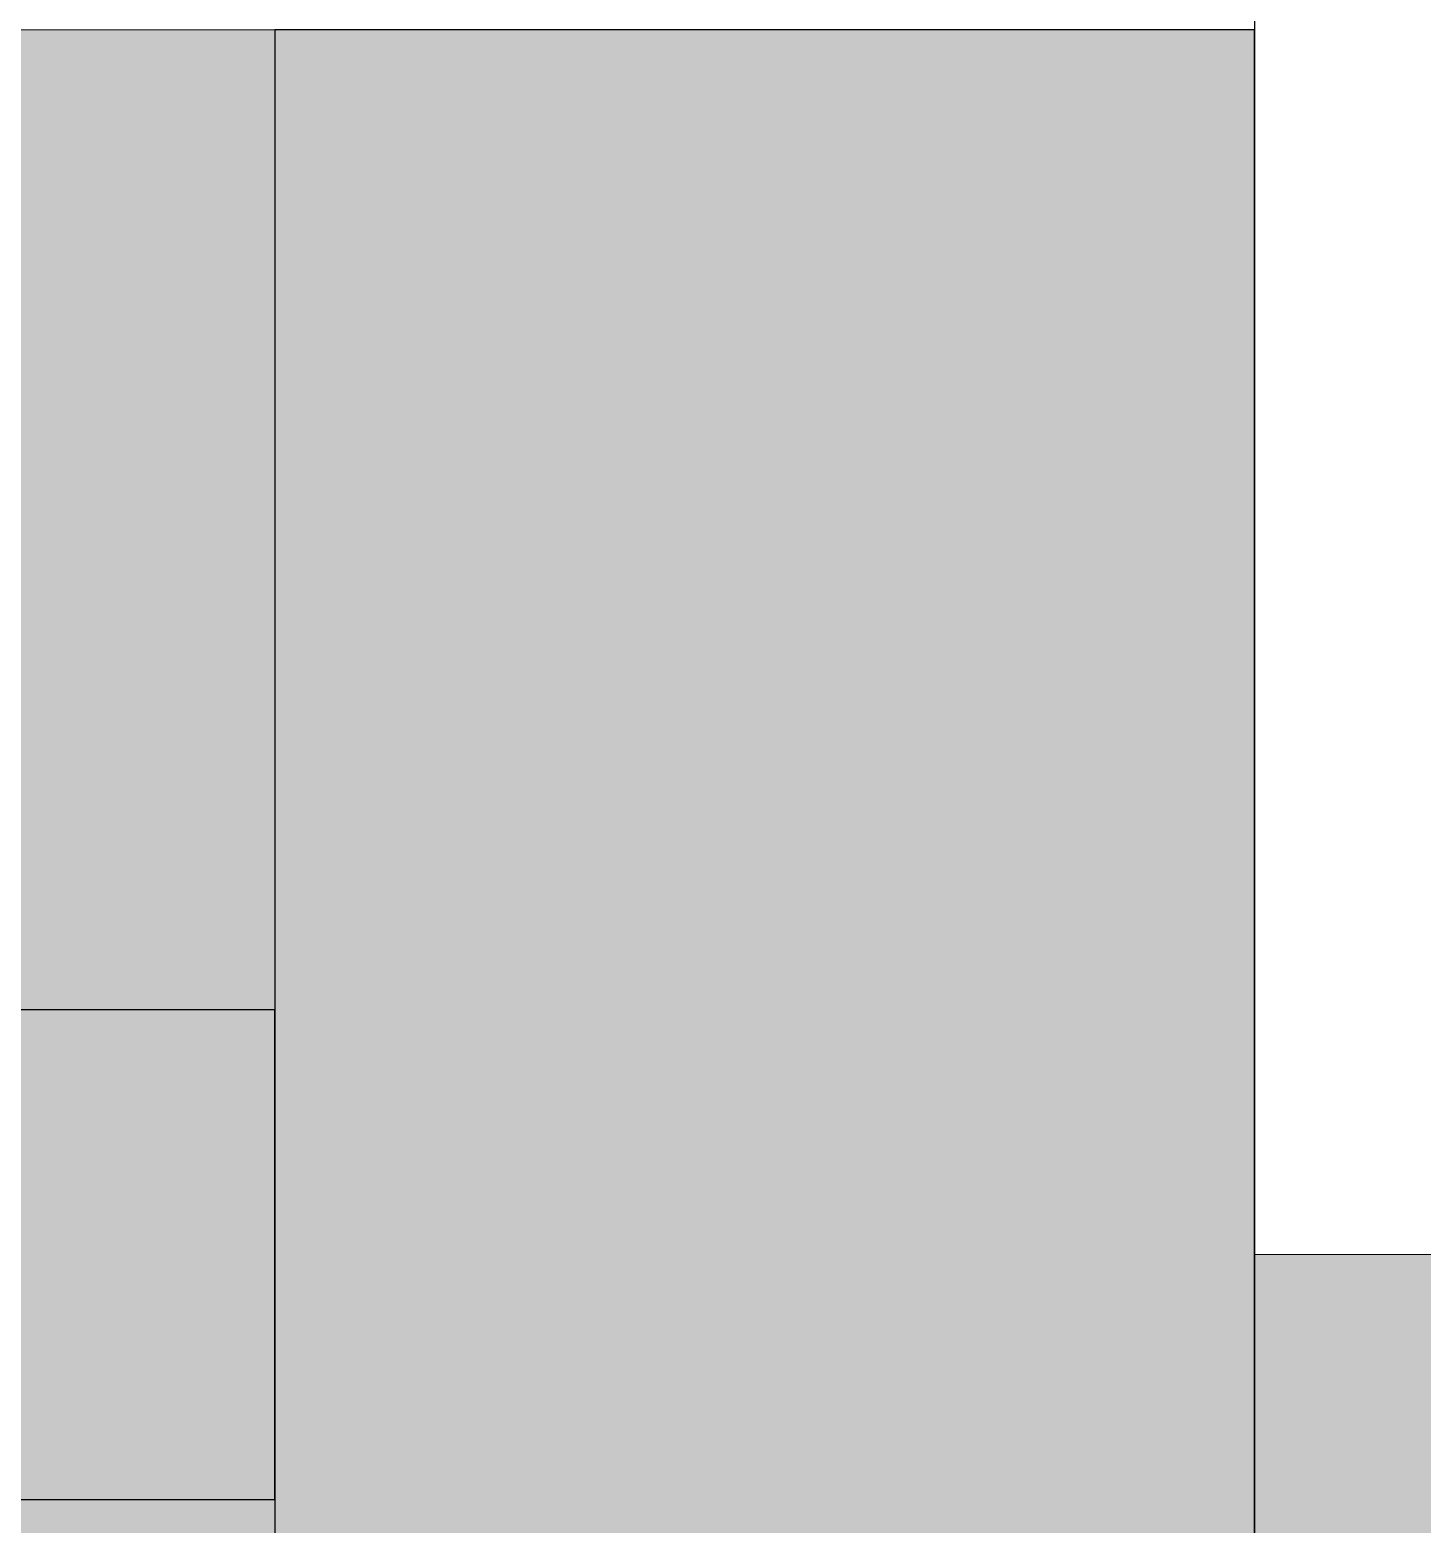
# Model space of a CAD drawing. Header units: inches. Extents: x -10205 to 13964, y -460 to 30702.
# Drawn here: x -3216.611 to -3213.769, y 11279.239 to 11282.289 of the extents above; entities that cross this region are included whole.
import ezdxf

# ---------------------------------------------------------------- set-up
doc = ezdxf.new("R2010")
doc.units = ezdxf.units.IN
doc.header["$MEASUREMENT"] = 0
for name, color, linetype, lineweight in [('A-GENM', 5, 'Continuous', 9), ('A-GENM-10', 5, 'Continuous', 25), ('A-WALL', 113, 'Continuous', 9), ('A-WALL-8', 113, 'Continuous', 25), ('A-WALL-PATT-5', 111, 'Continuous', 9)]:
    doc.layers.add(name, color=color, linetype=linetype, lineweight=lineweight)

# ---------------------------------------------------------------- blocks, each defined once
blk = doc.blocks.new('_THE_ WINDOW _ DOOR - hvac panel-1817595-SITE PLAN - CAD FILE')
at = {"layer": 'A-GENM'}
h = blk.add_hatch(color=256, dxfattribs=at)
h.paths.add_polyline_path([(17.0125, 3.3125), (17.0125, -0.6875), (19.0125, -0.6875), (19.0125, 3.3125)], flags=0)
h.paths.add_polyline_path([(-17.45, 3.3125), (-19.0125, 3.3125), (-19.0125, -0.6875), (-17.0125, -0.6875), (-17.0125, 3.3125)], flags=0)
h = blk.add_hatch(color=256, dxfattribs=at)
h.paths.add_polyline_path([(-17.0125, 3.3125), (-17.0125, 2.3125), (17.0125, 2.3125), (17.0125, 3.3125), (-12.95, 3.3125)], flags=0)
h.paths.add_polyline_path([(-12.4468, 1.3125), (-17.0125, 1.3125), (-17.0125, -0.6875), (17.0125, -0.6875), (17.0125, 1.3125), (15.05, 1.3125)], flags=0)
blk.add_hatch(color=256, dxfattribs=at).paths.add_polyline_path([(-17.0125, 2.3125), (-17.0125, 1.3125), (17.0125, 1.3125), (17.0125, 2.3125), (-12.95, 2.3125)], flags=0)
blk.add_line((17.0125, -0.6875), (-17.0125, -0.6875), dxfattribs=at)
at = {"layer": 'A-GENM-10'}
for p, q in [((-19.0125, 3.3125), (-19.0125, -0.6875)), ((-17.0125, -0.6875), (-17.0125, 3.3125)), ((17.0125, 2.3125), (-17.0125, 2.3125)), ((-17.0125, 2.3125), (-17.0125, 1.3125)), ((-17.0125, 1.3125), (17.0125, 1.3125)), ((-19.0125, -0.6875), (-17.0125, -0.6875))]:
    blk.add_line(p, q, dxfattribs=at)

msp = doc.modelspace()

# ---------------------------------------------------------------- hatches: boundary and pattern name
at = {"layer": 'A-WALL-PATT-5'}
h = msp.add_hatch(dxfattribs=at)
h.set_pattern_fill('FP_4', color=256, style=0, pattern_type=2)
h.set_pattern_definition([(216.87, (12.795, 31.987), (95.9612857, 63.9749714), [15.994, -143.942]), (206.565, (31.987, 22.391), (-31.986981, -31.986924), [35.763, -35.763]), (198.435, (31.987, 6.397), (-63.974746, -31.987128), [20.231, -80.922])])
h.paths.add_polyline_path([(-2906.5362, 11279.7894), (-2906.5362, 11285.2894), (-2983.7112, 11285.2894), (-2983.7112, 11279.7894), (-2924.1737, 11279.7894)], flags=0)
h.paths.add_polyline_path([(-2102.7237, 11279.7894), (-2100.3237, 11279.7894), (-2100.3237, 11285.2894), (-2138.9112, 11285.2894), (-2138.9112, 11279.7894), (-2106.4487, 11279.7894)], flags=0)
h.paths.add_polyline_path([(-2791.7112, 11279.7894), (-2752.9362, 11279.7894), (-2752.9362, 11285.2894), (-2791.7112, 11285.2894)], flags=0)
h.paths.add_polyline_path([(-3092.6737, 11279.7894), (-3088.6737, 11279.7894), (-3088.6737, 11285.2894), (-3098.9112, 11285.2894), (-3098.9112, 11279.7894), (-3093.2987, 11279.7894)], flags=0)
h.paths.add_polyline_path([(-2215.5237, 11279.7894), (-2214.9612, 11279.7894), (-2214.9612, 11285.2894), (-2272.9348, 11285.2894), (-2272.9348, 11284.5394), (-2276.4348, 11284.5394), (-2276.4348, 11285.2894), (-2281.5112, 11285.2894), (-2281.5112, 11279.7894), (-2269.6214, 11279.7894)], flags=0)
h.paths.add_polyline_path([(-2331.7987, 11279.7894), (-2319.5362, 11279.7894), (-2319.5362, 11285.2894), (-2369.3112, 11285.2894), (-2369.3112, 11279.7894), (-2335.2987, 11279.7894)], flags=0)
h.paths.add_polyline_path([(-2714.9112, 11279.7894), (-2714.5362, 11279.7894), (-2714.5362, 11285.2894), (-2714.9112, 11285.2894), (-2714.9112, 11282.2894)], flags=0)
h.paths.add_polyline_path([(-2676.5112, 11279.7894), (-2637.7362, 11279.7894), (-2637.7362, 11285.2894), (-2676.5112, 11285.2894)], flags=0)
h.paths.add_polyline_path([(-2448.2987, 11279.7894), (-2407.3362, 11279.7894), (-2407.3362, 11285.2894), (-2484.5112, 11285.2894), (-2484.5112, 11279.7894), (-2471.2987, 11279.7894)], flags=0)
h.paths.add_polyline_path([(-2522.5362, 11279.7894), (-2522.5362, 11285.2894), (-2522.9112, 11285.2894), (-2522.9112, 11279.7894)], flags=0)
h.paths.add_polyline_path([(-3050.6487, 11279.7894), (-3021.7362, 11279.7894), (-3021.7362, 11285.2894), (-3050.6487, 11285.2894)], flags=0)
h.paths.add_polyline_path([(-3379.5487, 11279.7894), (-3367.3362, 11279.7894), (-3367.3362, 11285.2894), (-3413.9237, 11285.2894), (-3413.9237, 11279.7894), (-3379.7456, 11279.7894)], flags=0)
h.paths.add_polyline_path([(-2868.5112, 11279.7894), (-2829.7362, 11279.7894), (-2829.7362, 11285.2894), (-2868.5112, 11285.2894)], flags=0)
h.paths.add_polyline_path([(-3328.9362, 11279.7894), (-3328.9362, 11285.2894), (-3329.3112, 11285.2894), (-3329.3112, 11279.7894)], flags=0)
h.paths.add_polyline_path([(-2572.9237, 11279.7894), (-2560.9362, 11279.7894), (-2560.9362, 11285.2894), (-2599.7112, 11285.2894), (-2599.7112, 11279.7894), (-2586.4771, 11279.7894)], flags=0)
h.paths.add_polyline_path([(-3137.3112, 11279.7894), (-3136.9362, 11279.7894), (-3136.9362, 11285.2894), (-3137.3112, 11285.2894), (-3137.3112, 11280.7894)], flags=0)
h.paths.add_polyline_path([(-3209.6001, 11279.7894), (-3175.3362, 11279.7894), (-3175.3362, 11285.2894), (-3214.1112, 11285.2894), (-3214.1112, 11279.7894), (-3210.9237, 11279.7894)], flags=0)
h.paths.add_polyline_path([(-3252.1362, 11279.7894), (-3252.1362, 11285.2894), (-3290.9112, 11285.2894), (-3290.9112, 11279.7894), (-3278.9237, 11279.7894)], flags=0)
h = msp.add_hatch(dxfattribs=at)
h.set_pattern_fill('FP_3', color=256, style=0, pattern_type=2)
h.set_pattern_definition([(0, (0, 0), (0, 9.596), []), (315, (0, 0), (9.5968532, 0), [13.571, -13.571]), (45, (0, 0), (9.5968532, 0), [13.571, -13.571])])
h.paths.add_polyline_path([(-2106.4487, 11278.7894), (-2099.3237, 11278.7894), (-2099.3237, 11279.7894), (-2138.9112, 11279.7894), (-2138.9112, 11278.7894)], flags=0)
h.paths.add_polyline_path([(-2369.1237, 11278.7894), (-2319.5362, 11278.7894), (-2319.5362, 11279.7894), (-2369.3112, 11279.7894), (-2369.3112, 11278.7894)], flags=0)
h.paths.add_polyline_path([(-2281.5112, 11278.7894), (-2214.9612, 11278.7894), (-2214.9612, 11279.7894), (-2281.5112, 11279.7894)], flags=0)
h.paths.add_polyline_path([(-2638.4237, 11278.7894), (-2637.7362, 11278.7894), (-2637.7362, 11279.7894), (-2676.5112, 11279.7894), (-2676.5112, 11278.7894), (-2639.6737, 11278.7894)], flags=0)
h.paths.add_polyline_path([(-2928.2987, 11278.7894), (-2906.5362, 11278.7894), (-2906.5362, 11279.7894), (-2983.7112, 11279.7894), (-2983.7112, 11278.7894), (-2961.0487, 11278.7894)], flags=0)
h.paths.add_polyline_path([(-2599.7112, 11278.7894), (-2560.9362, 11278.7894), (-2560.9362, 11279.7894), (-2599.7112, 11279.7894)], flags=0)
h.paths.add_polyline_path([(-3093.2987, 11278.7894), (-3088.6737, 11278.7894), (-3088.6737, 11279.7894), (-3098.9112, 11279.7894), (-3098.9112, 11278.7894), (-3096.7987, 11278.7894)], flags=0)
h.paths.add_polyline_path([(-2448.2987, 11278.7894), (-2407.3362, 11278.7894), (-2407.3362, 11279.7894), (-2484.5112, 11279.7894), (-2484.5112, 11278.7894), (-2471.2987, 11278.7894)], flags=0)
h.paths.add_polyline_path([(-2522.9112, 11278.7894), (-2522.5362, 11278.7894), (-2522.5362, 11279.7894), (-2522.9112, 11279.7894)], flags=0)
h.paths.add_polyline_path([(-3209.6001, 11278.7894), (-3175.3362, 11278.7894), (-3175.3362, 11279.7894), (-3214.1112, 11279.7894), (-3214.1112, 11278.7894), (-3210.9237, 11278.7894)], flags=0)
h.paths.add_polyline_path([(-3137.3112, 11278.7894), (-3136.9362, 11278.7894), (-3136.9362, 11279.7894), (-3137.3112, 11279.7894)], flags=0)
h.paths.add_polyline_path([(-3278.9237, 11278.7894), (-3252.1362, 11278.7894), (-3252.1362, 11279.7894), (-3290.9112, 11279.7894), (-3290.9112, 11278.7894)], flags=0)
h.paths.add_polyline_path([(-3050.6487, 11278.7894), (-3021.7362, 11278.7894), (-3021.7362, 11279.7894), (-3050.6487, 11279.7894)], flags=0)
h.paths.add_polyline_path([(-3328.9362, 11278.7894), (-3328.9362, 11279.7894), (-3329.3112, 11279.7894), (-3329.3112, 11278.7894)], flags=0)
h.paths.add_polyline_path([(-3367.5237, 11278.7894), (-3367.3362, 11278.7894), (-3367.3362, 11279.7894), (-3408.4237, 11279.7894), (-3408.4237, 11278.7894), (-3378.1206, 11278.7894)], flags=0)
h.paths.add_polyline_path([(-2714.7237, 11278.7894), (-2714.5362, 11278.7894), (-2714.5362, 11279.7894), (-2714.9112, 11279.7894), (-2714.9112, 11278.7894)], flags=0)
h.paths.add_polyline_path([(-2755.0487, 11278.7894), (-2752.9362, 11278.7894), (-2752.9362, 11279.7894), (-2791.7112, 11279.7894), (-2791.7112, 11278.7894), (-2758.5487, 11278.7894)], flags=0)
h.paths.add_polyline_path([(-2868.5112, 11278.7894), (-2829.7362, 11278.7894), (-2829.7362, 11279.7894), (-2868.5112, 11279.7894)], flags=0)

# ---------------------------------------------------------------- linework, layer by layer
at = {"layer": 'A-WALL'}
msp.add_line((-3214.1112, 11279.7894), (-3175.3362, 11279.7894), dxfattribs=at)
at = {"layer": 'A-WALL-8'}
msp.add_line((-3214.1112, 11285.9144), (-3214.1112, 11277.2894), dxfattribs=at)

# ---------------------------------------------------------------- block references
at = {"layer": 'A-GENM', "rotation": 180}
msp.add_blockref('_THE_ WINDOW _ DOOR - hvac panel-1817595-SITE PLAN - CAD FILE', (-3233.1237, 11281.6019), dxfattribs=at)

doc.saveas('drawing.dxf')
